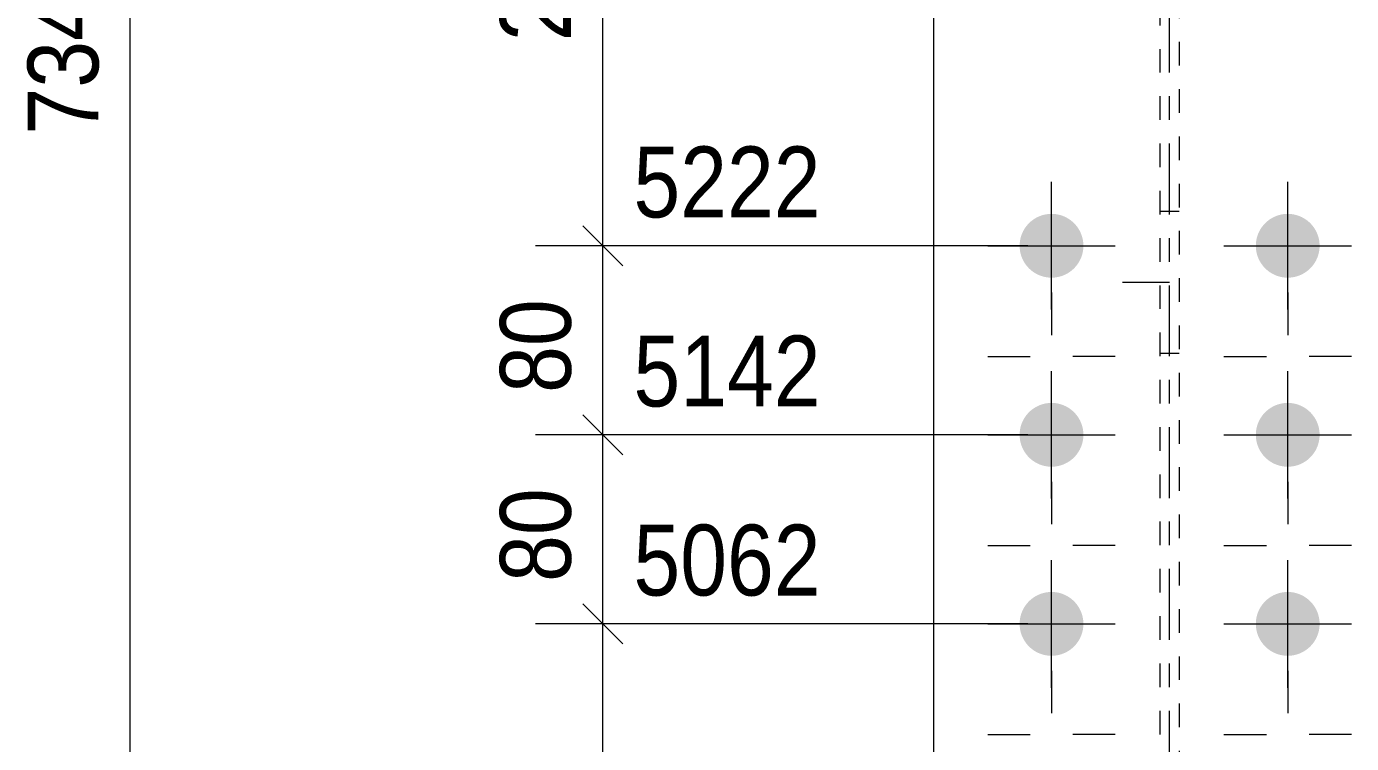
# Model space of a CAD drawing. Header units: millimetres. Extents: x 2 to 579, y 1 to 405.
# Drawn here: x 68.1 to 124.2, y 309.9 to 340.2 of the extents above; entities that cross this region are included whole.
import ezdxf

# ---------------------------------------------------------------- set-up
doc = ezdxf.new("R2010")
doc.units = ezdxf.units.MM
for name, pattern in [('XKITLINE00', [0]), ('XKITLINE01', [4, 1, -1, 1, -1]), ('XKITLINE02', [4, 2, -2]), ('XKITLINE03', [6, 3, -1, 1, -1])]:
    doc.linetypes.add(name, pattern=pattern)
for name, color, linetype, lineweight in [('Bolt', 3, 'Continuous', 0), ('Dimensions', 7, 'Continuous', 0), ('Part', 2, 'Continuous', 0)]:
    doc.layers.add(name, color=color, linetype=linetype, lineweight=lineweight)
doc.styles.add('ARIAL', font='ARIAL.TTF')

# ---------------------------------------------------------------- blocks, each defined once
blk = doc.blocks.new('*A13')
at = {"layer": 'Bolt', "color": 3, "linetype": 'XKITLINE02', "lineweight": 0}
for p, q in [((116.05, 332.408), (116.85, 332.408)), ((114.45, 329.408), (118.45, 329.408)), ((116.05, 326.408), (116.85, 326.408))]:
    blk.add_line(p, q, dxfattribs=at)
blk = doc.blocks.new('*A14')
at = {"layer": 'Bolt', "color": 3, "linetype": 'XKITLINE00', "lineweight": 0}
for p, q in [((111.45, 328.966), (111.45, 327.167)), ((121.45, 328.966), (121.45, 327.167)), ((108.75, 326.266), (110.548, 326.266)), ((114.15, 326.266), (112.352, 326.266)), ((118.75, 326.266), (120.548, 326.266)), ((124.15, 326.266), (122.352, 326.266)), ((111.45, 323.566), (111.45, 325.364)), ((121.45, 323.566), (121.45, 325.364)), ((111.45, 320.966), (111.45, 319.167)), ((121.45, 320.966), (121.45, 319.167)), ((108.75, 318.266), (110.548, 318.266)), ((114.15, 318.266), (112.352, 318.266)), ((118.75, 318.266), (120.548, 318.266)), ((124.15, 318.266), (122.352, 318.266)), ((111.45, 315.566), (111.45, 317.364)), ((121.45, 315.566), (121.45, 317.364)), ((111.45, 312.966), (111.45, 311.167)), ((121.45, 312.966), (121.45, 311.167)), ((108.75, 310.266), (110.548, 310.266)), ((114.15, 310.266), (112.352, 310.266)), ((118.75, 310.266), (120.548, 310.266)), ((124.15, 310.266), (122.352, 310.266))]:
    blk.add_line(p, q, dxfattribs=at)
blk = doc.blocks.new('*A15')
at = {"layer": 'Bolt'}
for points in [[(110.1, 330.982), (110.102, 331.015), (110.104, 331.048), (110.107, 331.081), (110.11, 331.114), (110.115, 331.147), (110.12, 331.18), (110.126, 331.212), (110.133, 331.245), (110.14, 331.277), (110.149, 331.309), (110.158, 331.341), (110.168, 331.372), (110.179, 331.404), (110.19, 331.435), (110.203, 331.465), (110.216, 331.496), (110.23, 331.526), (110.244, 331.556), (110.259, 331.585), (110.275, 331.614), (110.292, 331.643), (110.309, 331.671), (110.328, 331.699), (110.346, 331.726), (110.366, 331.753), (110.386, 331.779), (110.406, 331.805), (110.428, 331.831), (110.45, 331.855), (110.472, 331.88), (110.495, 331.903), (110.519, 331.927), (110.543, 331.949), (110.568, 331.971), (110.594, 331.992), (110.619, 332.013), (110.646, 332.033), (110.673, 332.053), (110.7, 332.071), (110.728, 332.089), (110.756, 332.107), (110.785, 332.123), (110.814, 332.139), (110.843, 332.155), (110.873, 332.169), (110.903, 332.183), (110.933, 332.196), (110.964, 332.208), (110.995, 332.22), (111.027, 332.231), (111.058, 332.241), (111.09, 332.25), (111.122, 332.258), (111.154, 332.266), (111.187, 332.273), (111.219, 332.279), (111.252, 332.284), (111.285, 332.289), (111.318, 332.292), (111.351, 332.295), (111.384, 332.297), (111.417, 332.298), (111.45, 332.299), (111.483, 332.298), (111.516, 332.297), (111.549, 332.295), (111.582, 332.292), (111.615, 332.289), (111.648, 332.284), (111.681, 332.279), (111.713, 332.273), (111.746, 332.266), (111.778, 332.258), (111.81, 332.25), (111.842, 332.241), (111.873, 332.231), (111.905, 332.22), (111.936, 332.208), (111.967, 332.196), (111.997, 332.183), (112.027, 332.169), (112.057, 332.155), (112.086, 332.139), (112.115, 332.123), (112.144, 332.107), (112.172, 332.089), (112.2, 332.071), (112.227, 332.053), (112.254, 332.033), (112.281, 332.013), (112.306, 331.992), (112.332, 331.971), (112.357, 331.949), (112.381, 331.927), (112.405, 331.903), (112.428, 331.88), (112.45, 331.855), (112.472, 331.831), (112.494, 331.805), (112.514, 331.779), (112.534, 331.753), (112.554, 331.726), (112.572, 331.699), (112.591, 331.671), (112.608, 331.643), (112.625, 331.614), (112.641, 331.585), (112.656, 331.556), (112.67, 331.526), (112.684, 331.496), (112.697, 331.465), (112.71, 331.435), (112.721, 331.404), (112.732, 331.372), (112.742, 331.341), (112.751, 331.309), (112.76, 331.277), (112.767, 331.245), (112.774, 331.212), (112.78, 331.18), (112.785, 331.147), (112.79, 331.114), (112.793, 331.081), (112.796, 331.048), (112.798, 331.015), (112.8, 330.982), (112.8, 330.949), (112.8, 330.916), (112.798, 330.883), (112.796, 330.85), (112.793, 330.817), (112.79, 330.784), (112.785, 330.751), (112.78, 330.718), (112.774, 330.685), (112.767, 330.653), (112.76, 330.621), (112.751, 330.589), (112.742, 330.557), (112.732, 330.525), (112.721, 330.494), (112.71, 330.463), (112.697, 330.432), (112.684, 330.402), (112.67, 330.372), (112.656, 330.342), (112.641, 330.312), (112.625, 330.283), (112.608, 330.255), (112.591, 330.227), (112.572, 330.199), (112.554, 330.171), (112.534, 330.145), (112.514, 330.118), (112.494, 330.092), (112.472, 330.067), (112.45, 330.042), (112.428, 330.018), (112.405, 329.994), (112.381, 329.971), (112.357, 329.949), (112.332, 329.927), (112.306, 329.905), (112.281, 329.885), (112.254, 329.864), (112.227, 329.845), (112.2, 329.826), (112.172, 329.808), (112.144, 329.791), (112.115, 329.774), (112.086, 329.758), (112.057, 329.743), (112.027, 329.728), (111.997, 329.715), (111.967, 329.702), (111.936, 329.689), (111.905, 329.678), (111.873, 329.667), (111.842, 329.657), (111.81, 329.648), (111.778, 329.639), (111.746, 329.632), (111.713, 329.625), (111.681, 329.619), (111.648, 329.613), (111.615, 329.609), (111.582, 329.605), (111.549, 329.602), (111.516, 329.6), (111.483, 329.599), (111.45, 329.599), (111.417, 329.599), (111.384, 329.6), (111.351, 329.602), (111.318, 329.605), (111.285, 329.609), (111.252, 329.613), (111.219, 329.619), (111.187, 329.625), (111.154, 329.632), (111.122, 329.639), (111.09, 329.648), (111.058, 329.657), (111.027, 329.667), (110.995, 329.678), (110.964, 329.689), (110.933, 329.702), (110.903, 329.715), (110.873, 329.728), (110.843, 329.743), (110.814, 329.758), (110.785, 329.774), (110.756, 329.791), (110.728, 329.808), (110.7, 329.826), (110.673, 329.845), (110.646, 329.864), (110.619, 329.885), (110.594, 329.905), (110.568, 329.927), (110.543, 329.949), (110.519, 329.971), (110.495, 329.994), (110.472, 330.018), (110.45, 330.042), (110.428, 330.067), (110.406, 330.092), (110.386, 330.118), (110.366, 330.145), (110.346, 330.171), (110.328, 330.199), (110.309, 330.227), (110.292, 330.255), (110.275, 330.283), (110.259, 330.312), (110.244, 330.342), (110.23, 330.372), (110.216, 330.402), (110.203, 330.432), (110.19, 330.463), (110.179, 330.494), (110.168, 330.525), (110.158, 330.557), (110.149, 330.589), (110.14, 330.621), (110.133, 330.653), (110.126, 330.685), (110.12, 330.718), (110.115, 330.751), (110.11, 330.784), (110.107, 330.817), (110.104, 330.85), (110.102, 330.883), (110.1, 330.916), (110.1, 330.949)], [(120.1, 330.982), (120.102, 331.015), (120.104, 331.048), (120.107, 331.081), (120.11, 331.114), (120.115, 331.147), (120.12, 331.18), (120.126, 331.212), (120.133, 331.245), (120.14, 331.277), (120.149, 331.309), (120.158, 331.341), (120.168, 331.372), (120.179, 331.404), (120.19, 331.435), (120.203, 331.465), (120.216, 331.496), (120.23, 331.526), (120.244, 331.556), (120.259, 331.585), (120.275, 331.614), (120.292, 331.643), (120.309, 331.671), (120.328, 331.699), (120.346, 331.726), (120.366, 331.753), (120.386, 331.779), (120.406, 331.805), (120.428, 331.831), (120.45, 331.855), (120.472, 331.88), (120.495, 331.903), (120.519, 331.927), (120.543, 331.949), (120.568, 331.971), (120.594, 331.992), (120.619, 332.013), (120.646, 332.033), (120.673, 332.053), (120.7, 332.071), (120.728, 332.089), (120.756, 332.107), (120.785, 332.123), (120.814, 332.139), (120.843, 332.155), (120.873, 332.169), (120.903, 332.183), (120.933, 332.196), (120.964, 332.208), (120.995, 332.22), (121.027, 332.231), (121.058, 332.241), (121.09, 332.25), (121.122, 332.258), (121.154, 332.266), (121.187, 332.273), (121.219, 332.279), (121.252, 332.284), (121.285, 332.289), (121.318, 332.292), (121.351, 332.295), (121.384, 332.297), (121.417, 332.298), (121.45, 332.299), (121.483, 332.298), (121.516, 332.297), (121.549, 332.295), (121.582, 332.292), (121.615, 332.289), (121.648, 332.284), (121.681, 332.279), (121.713, 332.273), (121.746, 332.266), (121.778, 332.258), (121.81, 332.25), (121.842, 332.241), (121.873, 332.231), (121.905, 332.22), (121.936, 332.208), (121.967, 332.196), (121.997, 332.183), (122.027, 332.169), (122.057, 332.155), (122.086, 332.139), (122.115, 332.123), (122.144, 332.107), (122.172, 332.089), (122.2, 332.071), (122.227, 332.053), (122.254, 332.033), (122.281, 332.013), (122.306, 331.992), (122.332, 331.971), (122.357, 331.949), (122.381, 331.927), (122.405, 331.903), (122.428, 331.88), (122.45, 331.855), (122.472, 331.831), (122.494, 331.805), (122.514, 331.779), (122.534, 331.753), (122.554, 331.726), (122.572, 331.699), (122.591, 331.671), (122.608, 331.643), (122.625, 331.614), (122.641, 331.585), (122.656, 331.556), (122.67, 331.526), (122.684, 331.496), (122.697, 331.465), (122.71, 331.435), (122.721, 331.404), (122.732, 331.372), (122.742, 331.341), (122.751, 331.309), (122.76, 331.277), (122.767, 331.245), (122.774, 331.212), (122.78, 331.18), (122.785, 331.147), (122.79, 331.114), (122.793, 331.081), (122.796, 331.048), (122.798, 331.015), (122.8, 330.982), (122.8, 330.949), (122.8, 330.916), (122.798, 330.883), (122.796, 330.85), (122.793, 330.817), (122.79, 330.784), (122.785, 330.751), (122.78, 330.718), (122.774, 330.685), (122.767, 330.653), (122.76, 330.621), (122.751, 330.589), (122.742, 330.557), (122.732, 330.525), (122.721, 330.494), (122.71, 330.463), (122.697, 330.432), (122.684, 330.402), (122.67, 330.372), (122.656, 330.342), (122.641, 330.312), (122.625, 330.283), (122.608, 330.255), (122.591, 330.227), (122.572, 330.199), (122.554, 330.171), (122.534, 330.145), (122.514, 330.118), (122.494, 330.092), (122.472, 330.067), (122.45, 330.042), (122.428, 330.018), (122.405, 329.994), (122.381, 329.971), (122.357, 329.949), (122.332, 329.927), (122.306, 329.905), (122.281, 329.885), (122.254, 329.864), (122.227, 329.845), (122.2, 329.826), (122.172, 329.808), (122.144, 329.791), (122.115, 329.774), (122.086, 329.758), (122.057, 329.743), (122.027, 329.728), (121.997, 329.715), (121.967, 329.702), (121.936, 329.689), (121.905, 329.678), (121.873, 329.667), (121.842, 329.657), (121.81, 329.648), (121.778, 329.639), (121.746, 329.632), (121.713, 329.625), (121.681, 329.619), (121.648, 329.613), (121.615, 329.609), (121.582, 329.605), (121.549, 329.602), (121.516, 329.6), (121.483, 329.599), (121.45, 329.599), (121.417, 329.599), (121.384, 329.6), (121.351, 329.602), (121.318, 329.605), (121.285, 329.609), (121.252, 329.613), (121.219, 329.619), (121.187, 329.625), (121.154, 329.632), (121.122, 329.639), (121.09, 329.648), (121.058, 329.657), (121.027, 329.667), (120.995, 329.678), (120.964, 329.689), (120.933, 329.702), (120.903, 329.715), (120.873, 329.728), (120.843, 329.743), (120.814, 329.758), (120.785, 329.774), (120.756, 329.791), (120.728, 329.808), (120.7, 329.826), (120.673, 329.845), (120.646, 329.864), (120.619, 329.885), (120.594, 329.905), (120.568, 329.927), (120.543, 329.949), (120.519, 329.971), (120.495, 329.994), (120.472, 330.018), (120.45, 330.042), (120.428, 330.067), (120.406, 330.092), (120.386, 330.118), (120.366, 330.145), (120.346, 330.171), (120.328, 330.199), (120.309, 330.227), (120.292, 330.255), (120.275, 330.283), (120.259, 330.312), (120.244, 330.342), (120.23, 330.372), (120.216, 330.402), (120.203, 330.432), (120.19, 330.463), (120.179, 330.494), (120.168, 330.525), (120.158, 330.557), (120.149, 330.589), (120.14, 330.621), (120.133, 330.653), (120.126, 330.685), (120.12, 330.718), (120.115, 330.751), (120.11, 330.784), (120.107, 330.817), (120.104, 330.85), (120.102, 330.883), (120.1, 330.916), (120.1, 330.949)], [(110.1, 322.982), (110.102, 323.015), (110.104, 323.048), (110.107, 323.081), (110.11, 323.114), (110.115, 323.147), (110.12, 323.18), (110.126, 323.212), (110.133, 323.245), (110.14, 323.277), (110.149, 323.309), (110.158, 323.341), (110.168, 323.372), (110.179, 323.404), (110.19, 323.435), (110.203, 323.465), (110.216, 323.496), (110.23, 323.526), (110.244, 323.556), (110.259, 323.585), (110.275, 323.614), (110.292, 323.643), (110.309, 323.671), (110.328, 323.699), (110.346, 323.726), (110.366, 323.753), (110.386, 323.779), (110.406, 323.805), (110.428, 323.831), (110.45, 323.855), (110.472, 323.88), (110.495, 323.903), (110.519, 323.927), (110.543, 323.949), (110.568, 323.971), (110.594, 323.992), (110.619, 324.013), (110.646, 324.033), (110.673, 324.053), (110.7, 324.071), (110.728, 324.089), (110.756, 324.107), (110.785, 324.123), (110.814, 324.139), (110.843, 324.155), (110.873, 324.169), (110.903, 324.183), (110.933, 324.196), (110.964, 324.208), (110.995, 324.22), (111.027, 324.231), (111.058, 324.241), (111.09, 324.25), (111.122, 324.258), (111.154, 324.266), (111.187, 324.273), (111.219, 324.279), (111.252, 324.284), (111.285, 324.289), (111.318, 324.292), (111.351, 324.295), (111.384, 324.297), (111.417, 324.298), (111.45, 324.299), (111.483, 324.298), (111.516, 324.297), (111.549, 324.295), (111.582, 324.292), (111.615, 324.289), (111.648, 324.284), (111.681, 324.279), (111.713, 324.273), (111.746, 324.266), (111.778, 324.258), (111.81, 324.25), (111.842, 324.241), (111.873, 324.231), (111.905, 324.22), (111.936, 324.208), (111.967, 324.196), (111.997, 324.183), (112.027, 324.169), (112.057, 324.155), (112.086, 324.139), (112.115, 324.123), (112.144, 324.107), (112.172, 324.089), (112.2, 324.071), (112.227, 324.053), (112.254, 324.033), (112.281, 324.013), (112.306, 323.992), (112.332, 323.971), (112.357, 323.949), (112.381, 323.927), (112.405, 323.903), (112.428, 323.88), (112.45, 323.855), (112.472, 323.831), (112.494, 323.805), (112.514, 323.779), (112.534, 323.753), (112.554, 323.726), (112.572, 323.699), (112.591, 323.671), (112.608, 323.643), (112.625, 323.614), (112.641, 323.585), (112.656, 323.556), (112.67, 323.526), (112.684, 323.496), (112.697, 323.465), (112.71, 323.435), (112.721, 323.404), (112.732, 323.372), (112.742, 323.341), (112.751, 323.309), (112.76, 323.277), (112.767, 323.245), (112.774, 323.212), (112.78, 323.18), (112.785, 323.147), (112.79, 323.114), (112.793, 323.081), (112.796, 323.048), (112.798, 323.015), (112.8, 322.982), (112.8, 322.949), (112.8, 322.916), (112.798, 322.883), (112.796, 322.85), (112.793, 322.817), (112.79, 322.784), (112.785, 322.751), (112.78, 322.718), (112.774, 322.685), (112.767, 322.653), (112.76, 322.621), (112.751, 322.589), (112.742, 322.557), (112.732, 322.525), (112.721, 322.494), (112.71, 322.463), (112.697, 322.432), (112.684, 322.402), (112.67, 322.372), (112.656, 322.342), (112.641, 322.312), (112.625, 322.283), (112.608, 322.255), (112.591, 322.227), (112.572, 322.199), (112.554, 322.171), (112.534, 322.145), (112.514, 322.118), (112.494, 322.092), (112.472, 322.067), (112.45, 322.042), (112.428, 322.018), (112.405, 321.994), (112.381, 321.971), (112.357, 321.949), (112.332, 321.927), (112.306, 321.905), (112.281, 321.885), (112.254, 321.864), (112.227, 321.845), (112.2, 321.826), (112.172, 321.808), (112.144, 321.791), (112.115, 321.774), (112.086, 321.758), (112.057, 321.743), (112.027, 321.728), (111.997, 321.715), (111.967, 321.702), (111.936, 321.689), (111.905, 321.678), (111.873, 321.667), (111.842, 321.657), (111.81, 321.648), (111.778, 321.639), (111.746, 321.632), (111.713, 321.625), (111.681, 321.619), (111.648, 321.613), (111.615, 321.609), (111.582, 321.605), (111.549, 321.602), (111.516, 321.6), (111.483, 321.599), (111.45, 321.599), (111.417, 321.599), (111.384, 321.6), (111.351, 321.602), (111.318, 321.605), (111.285, 321.609), (111.252, 321.613), (111.219, 321.619), (111.187, 321.625), (111.154, 321.632), (111.122, 321.639), (111.09, 321.648), (111.058, 321.657), (111.027, 321.667), (110.995, 321.678), (110.964, 321.689), (110.933, 321.702), (110.903, 321.715), (110.873, 321.728), (110.843, 321.743), (110.814, 321.758), (110.785, 321.774), (110.756, 321.791), (110.728, 321.808), (110.7, 321.826), (110.673, 321.845), (110.646, 321.864), (110.619, 321.885), (110.594, 321.905), (110.568, 321.927), (110.543, 321.949), (110.519, 321.971), (110.495, 321.994), (110.472, 322.018), (110.45, 322.042), (110.428, 322.067), (110.406, 322.092), (110.386, 322.118), (110.366, 322.145), (110.346, 322.171), (110.328, 322.199), (110.309, 322.227), (110.292, 322.255), (110.275, 322.283), (110.259, 322.312), (110.244, 322.342), (110.23, 322.372), (110.216, 322.402), (110.203, 322.432), (110.19, 322.463), (110.179, 322.494), (110.168, 322.525), (110.158, 322.557), (110.149, 322.589), (110.14, 322.621), (110.133, 322.653), (110.126, 322.685), (110.12, 322.718), (110.115, 322.751), (110.11, 322.784), (110.107, 322.817), (110.104, 322.85), (110.102, 322.883), (110.1, 322.916), (110.1, 322.949)], [(120.1, 322.982), (120.102, 323.015), (120.104, 323.048), (120.107, 323.081), (120.11, 323.114), (120.115, 323.147), (120.12, 323.18), (120.126, 323.212), (120.133, 323.245), (120.14, 323.277), (120.149, 323.309), (120.158, 323.341), (120.168, 323.372), (120.179, 323.404), (120.19, 323.435), (120.203, 323.465), (120.216, 323.496), (120.23, 323.526), (120.244, 323.556), (120.259, 323.585), (120.275, 323.614), (120.292, 323.643), (120.309, 323.671), (120.328, 323.699), (120.346, 323.726), (120.366, 323.753), (120.386, 323.779), (120.406, 323.805), (120.428, 323.831), (120.45, 323.855), (120.472, 323.88), (120.495, 323.903), (120.519, 323.927), (120.543, 323.949), (120.568, 323.971), (120.594, 323.992), (120.619, 324.013), (120.646, 324.033), (120.673, 324.053), (120.7, 324.071), (120.728, 324.089), (120.756, 324.107), (120.785, 324.123), (120.814, 324.139), (120.843, 324.155), (120.873, 324.169), (120.903, 324.183), (120.933, 324.196), (120.964, 324.208), (120.995, 324.22), (121.027, 324.231), (121.058, 324.241), (121.09, 324.25), (121.122, 324.258), (121.154, 324.266), (121.187, 324.273), (121.219, 324.279), (121.252, 324.284), (121.285, 324.289), (121.318, 324.292), (121.351, 324.295), (121.384, 324.297), (121.417, 324.298), (121.45, 324.299), (121.483, 324.298), (121.516, 324.297), (121.549, 324.295), (121.582, 324.292), (121.615, 324.289), (121.648, 324.284), (121.681, 324.279), (121.713, 324.273), (121.746, 324.266), (121.778, 324.258), (121.81, 324.25), (121.842, 324.241), (121.873, 324.231), (121.905, 324.22), (121.936, 324.208), (121.967, 324.196), (121.997, 324.183), (122.027, 324.169), (122.057, 324.155), (122.086, 324.139), (122.115, 324.123), (122.144, 324.107), (122.172, 324.089), (122.2, 324.071), (122.227, 324.053), (122.254, 324.033), (122.281, 324.013), (122.306, 323.992), (122.332, 323.971), (122.357, 323.949), (122.381, 323.927), (122.405, 323.903), (122.428, 323.88), (122.45, 323.855), (122.472, 323.831), (122.494, 323.805), (122.514, 323.779), (122.534, 323.753), (122.554, 323.726), (122.572, 323.699), (122.591, 323.671), (122.608, 323.643), (122.625, 323.614), (122.641, 323.585), (122.656, 323.556), (122.67, 323.526), (122.684, 323.496), (122.697, 323.465), (122.71, 323.435), (122.721, 323.404), (122.732, 323.372), (122.742, 323.341), (122.751, 323.309), (122.76, 323.277), (122.767, 323.245), (122.774, 323.212), (122.78, 323.18), (122.785, 323.147), (122.79, 323.114), (122.793, 323.081), (122.796, 323.048), (122.798, 323.015), (122.8, 322.982), (122.8, 322.949), (122.8, 322.916), (122.798, 322.883), (122.796, 322.85), (122.793, 322.817), (122.79, 322.784), (122.785, 322.751), (122.78, 322.718), (122.774, 322.685), (122.767, 322.653), (122.76, 322.621), (122.751, 322.589), (122.742, 322.557), (122.732, 322.525), (122.721, 322.494), (122.71, 322.463), (122.697, 322.432), (122.684, 322.402), (122.67, 322.372), (122.656, 322.342), (122.641, 322.312), (122.625, 322.283), (122.608, 322.255), (122.591, 322.227), (122.572, 322.199), (122.554, 322.171), (122.534, 322.145), (122.514, 322.118), (122.494, 322.092), (122.472, 322.067), (122.45, 322.042), (122.428, 322.018), (122.405, 321.994), (122.381, 321.971), (122.357, 321.949), (122.332, 321.927), (122.306, 321.905), (122.281, 321.885), (122.254, 321.864), (122.227, 321.845), (122.2, 321.826), (122.172, 321.808), (122.144, 321.791), (122.115, 321.774), (122.086, 321.758), (122.057, 321.743), (122.027, 321.728), (121.997, 321.715), (121.967, 321.702), (121.936, 321.689), (121.905, 321.678), (121.873, 321.667), (121.842, 321.657), (121.81, 321.648), (121.778, 321.639), (121.746, 321.632), (121.713, 321.625), (121.681, 321.619), (121.648, 321.613), (121.615, 321.609), (121.582, 321.605), (121.549, 321.602), (121.516, 321.6), (121.483, 321.599), (121.45, 321.599), (121.417, 321.599), (121.384, 321.6), (121.351, 321.602), (121.318, 321.605), (121.285, 321.609), (121.252, 321.613), (121.219, 321.619), (121.187, 321.625), (121.154, 321.632), (121.122, 321.639), (121.09, 321.648), (121.058, 321.657), (121.027, 321.667), (120.995, 321.678), (120.964, 321.689), (120.933, 321.702), (120.903, 321.715), (120.873, 321.728), (120.843, 321.743), (120.814, 321.758), (120.785, 321.774), (120.756, 321.791), (120.728, 321.808), (120.7, 321.826), (120.673, 321.845), (120.646, 321.864), (120.619, 321.885), (120.594, 321.905), (120.568, 321.927), (120.543, 321.949), (120.519, 321.971), (120.495, 321.994), (120.472, 322.018), (120.45, 322.042), (120.428, 322.067), (120.406, 322.092), (120.386, 322.118), (120.366, 322.145), (120.346, 322.171), (120.328, 322.199), (120.309, 322.227), (120.292, 322.255), (120.275, 322.283), (120.259, 322.312), (120.244, 322.342), (120.23, 322.372), (120.216, 322.402), (120.203, 322.432), (120.19, 322.463), (120.179, 322.494), (120.168, 322.525), (120.158, 322.557), (120.149, 322.589), (120.14, 322.621), (120.133, 322.653), (120.126, 322.685), (120.12, 322.718), (120.115, 322.751), (120.11, 322.784), (120.107, 322.817), (120.104, 322.85), (120.102, 322.883), (120.1, 322.916), (120.1, 322.949)], [(110.1, 314.982), (110.102, 315.015), (110.104, 315.048), (110.107, 315.081), (110.11, 315.114), (110.115, 315.147), (110.12, 315.18), (110.126, 315.212), (110.133, 315.245), (110.14, 315.277), (110.149, 315.309), (110.158, 315.341), (110.168, 315.372), (110.179, 315.404), (110.19, 315.435), (110.203, 315.465), (110.216, 315.496), (110.23, 315.526), (110.244, 315.556), (110.259, 315.585), (110.275, 315.614), (110.292, 315.643), (110.309, 315.671), (110.328, 315.699), (110.346, 315.726), (110.366, 315.753), (110.386, 315.779), (110.406, 315.805), (110.428, 315.831), (110.45, 315.855), (110.472, 315.88), (110.495, 315.903), (110.519, 315.927), (110.543, 315.949), (110.568, 315.971), (110.594, 315.992), (110.619, 316.013), (110.646, 316.033), (110.673, 316.053), (110.7, 316.071), (110.728, 316.089), (110.756, 316.107), (110.785, 316.123), (110.814, 316.139), (110.843, 316.155), (110.873, 316.169), (110.903, 316.183), (110.933, 316.196), (110.964, 316.208), (110.995, 316.22), (111.027, 316.231), (111.058, 316.241), (111.09, 316.25), (111.122, 316.258), (111.154, 316.266), (111.187, 316.273), (111.219, 316.279), (111.252, 316.284), (111.285, 316.289), (111.318, 316.292), (111.351, 316.295), (111.384, 316.297), (111.417, 316.298), (111.45, 316.299), (111.483, 316.298), (111.516, 316.297), (111.549, 316.295), (111.582, 316.292), (111.615, 316.289), (111.648, 316.284), (111.681, 316.279), (111.713, 316.273), (111.746, 316.266), (111.778, 316.258), (111.81, 316.25), (111.842, 316.241), (111.873, 316.231), (111.905, 316.22), (111.936, 316.208), (111.967, 316.196), (111.997, 316.183), (112.027, 316.169), (112.057, 316.155), (112.086, 316.139), (112.115, 316.123), (112.144, 316.107), (112.172, 316.089), (112.2, 316.071), (112.227, 316.053), (112.254, 316.033), (112.281, 316.013), (112.306, 315.992), (112.332, 315.971), (112.357, 315.949), (112.381, 315.927), (112.405, 315.903), (112.428, 315.88), (112.45, 315.855), (112.472, 315.831), (112.494, 315.805), (112.514, 315.779), (112.534, 315.753), (112.554, 315.726), (112.572, 315.699), (112.591, 315.671), (112.608, 315.643), (112.625, 315.614), (112.641, 315.585), (112.656, 315.556), (112.67, 315.526), (112.684, 315.496), (112.697, 315.465), (112.71, 315.435), (112.721, 315.404), (112.732, 315.372), (112.742, 315.341), (112.751, 315.309), (112.76, 315.277), (112.767, 315.245), (112.774, 315.212), (112.78, 315.18), (112.785, 315.147), (112.79, 315.114), (112.793, 315.081), (112.796, 315.048), (112.798, 315.015), (112.8, 314.982), (112.8, 314.949), (112.8, 314.916), (112.798, 314.883), (112.796, 314.85), (112.793, 314.817), (112.79, 314.784), (112.785, 314.751), (112.78, 314.718), (112.774, 314.685), (112.767, 314.653), (112.76, 314.621), (112.751, 314.589), (112.742, 314.557), (112.732, 314.525), (112.721, 314.494), (112.71, 314.463), (112.697, 314.432), (112.684, 314.402), (112.67, 314.372), (112.656, 314.342), (112.641, 314.312), (112.625, 314.283), (112.608, 314.255), (112.591, 314.227), (112.572, 314.199), (112.554, 314.171), (112.534, 314.145), (112.514, 314.118), (112.494, 314.092), (112.472, 314.067), (112.45, 314.042), (112.428, 314.018), (112.405, 313.994), (112.381, 313.971), (112.357, 313.949), (112.332, 313.927), (112.306, 313.905), (112.281, 313.885), (112.254, 313.864), (112.227, 313.845), (112.2, 313.826), (112.172, 313.808), (112.144, 313.791), (112.115, 313.774), (112.086, 313.758), (112.057, 313.743), (112.027, 313.728), (111.997, 313.715), (111.967, 313.702), (111.936, 313.689), (111.905, 313.678), (111.873, 313.667), (111.842, 313.657), (111.81, 313.648), (111.778, 313.639), (111.746, 313.632), (111.713, 313.625), (111.681, 313.619), (111.648, 313.613), (111.615, 313.609), (111.582, 313.605), (111.549, 313.602), (111.516, 313.6), (111.483, 313.599), (111.45, 313.599), (111.417, 313.599), (111.384, 313.6), (111.351, 313.602), (111.318, 313.605), (111.285, 313.609), (111.252, 313.613), (111.219, 313.619), (111.187, 313.625), (111.154, 313.632), (111.122, 313.639), (111.09, 313.648), (111.058, 313.657), (111.027, 313.667), (110.995, 313.678), (110.964, 313.689), (110.933, 313.702), (110.903, 313.715), (110.873, 313.728), (110.843, 313.743), (110.814, 313.758), (110.785, 313.774), (110.756, 313.791), (110.728, 313.808), (110.7, 313.826), (110.673, 313.845), (110.646, 313.864), (110.619, 313.885), (110.594, 313.905), (110.568, 313.927), (110.543, 313.949), (110.519, 313.971), (110.495, 313.994), (110.472, 314.018), (110.45, 314.042), (110.428, 314.067), (110.406, 314.092), (110.386, 314.118), (110.366, 314.145), (110.346, 314.171), (110.328, 314.199), (110.309, 314.227), (110.292, 314.255), (110.275, 314.283), (110.259, 314.312), (110.244, 314.342), (110.23, 314.372), (110.216, 314.402), (110.203, 314.432), (110.19, 314.463), (110.179, 314.494), (110.168, 314.525), (110.158, 314.557), (110.149, 314.589), (110.14, 314.621), (110.133, 314.653), (110.126, 314.685), (110.12, 314.718), (110.115, 314.751), (110.11, 314.784), (110.107, 314.817), (110.104, 314.85), (110.102, 314.883), (110.1, 314.916), (110.1, 314.949)], [(120.1, 314.982), (120.102, 315.015), (120.104, 315.048), (120.107, 315.081), (120.11, 315.114), (120.115, 315.147), (120.12, 315.18), (120.126, 315.212), (120.133, 315.245), (120.14, 315.277), (120.149, 315.309), (120.158, 315.341), (120.168, 315.372), (120.179, 315.404), (120.19, 315.435), (120.203, 315.465), (120.216, 315.496), (120.23, 315.526), (120.244, 315.556), (120.259, 315.585), (120.275, 315.614), (120.292, 315.643), (120.309, 315.671), (120.328, 315.699), (120.346, 315.726), (120.366, 315.753), (120.386, 315.779), (120.406, 315.805), (120.428, 315.831), (120.45, 315.855), (120.472, 315.88), (120.495, 315.903), (120.519, 315.927), (120.543, 315.949), (120.568, 315.971), (120.594, 315.992), (120.619, 316.013), (120.646, 316.033), (120.673, 316.053), (120.7, 316.071), (120.728, 316.089), (120.756, 316.107), (120.785, 316.123), (120.814, 316.139), (120.843, 316.155), (120.873, 316.169), (120.903, 316.183), (120.933, 316.196), (120.964, 316.208), (120.995, 316.22), (121.027, 316.231), (121.058, 316.241), (121.09, 316.25), (121.122, 316.258), (121.154, 316.266), (121.187, 316.273), (121.219, 316.279), (121.252, 316.284), (121.285, 316.289), (121.318, 316.292), (121.351, 316.295), (121.384, 316.297), (121.417, 316.298), (121.45, 316.299), (121.483, 316.298), (121.516, 316.297), (121.549, 316.295), (121.582, 316.292), (121.615, 316.289), (121.648, 316.284), (121.681, 316.279), (121.713, 316.273), (121.746, 316.266), (121.778, 316.258), (121.81, 316.25), (121.842, 316.241), (121.873, 316.231), (121.905, 316.22), (121.936, 316.208), (121.967, 316.196), (121.997, 316.183), (122.027, 316.169), (122.057, 316.155), (122.086, 316.139), (122.115, 316.123), (122.144, 316.107), (122.172, 316.089), (122.2, 316.071), (122.227, 316.053), (122.254, 316.033), (122.281, 316.013), (122.306, 315.992), (122.332, 315.971), (122.357, 315.949), (122.381, 315.927), (122.405, 315.903), (122.428, 315.88), (122.45, 315.855), (122.472, 315.831), (122.494, 315.805), (122.514, 315.779), (122.534, 315.753), (122.554, 315.726), (122.572, 315.699), (122.591, 315.671), (122.608, 315.643), (122.625, 315.614), (122.641, 315.585), (122.656, 315.556), (122.67, 315.526), (122.684, 315.496), (122.697, 315.465), (122.71, 315.435), (122.721, 315.404), (122.732, 315.372), (122.742, 315.341), (122.751, 315.309), (122.76, 315.277), (122.767, 315.245), (122.774, 315.212), (122.78, 315.18), (122.785, 315.147), (122.79, 315.114), (122.793, 315.081), (122.796, 315.048), (122.798, 315.015), (122.8, 314.982), (122.8, 314.949), (122.8, 314.916), (122.798, 314.883), (122.796, 314.85), (122.793, 314.817), (122.79, 314.784), (122.785, 314.751), (122.78, 314.718), (122.774, 314.685), (122.767, 314.653), (122.76, 314.621), (122.751, 314.589), (122.742, 314.557), (122.732, 314.525), (122.721, 314.494), (122.71, 314.463), (122.697, 314.432), (122.684, 314.402), (122.67, 314.372), (122.656, 314.342), (122.641, 314.312), (122.625, 314.283), (122.608, 314.255), (122.591, 314.227), (122.572, 314.199), (122.554, 314.171), (122.534, 314.145), (122.514, 314.118), (122.494, 314.092), (122.472, 314.067), (122.45, 314.042), (122.428, 314.018), (122.405, 313.994), (122.381, 313.971), (122.357, 313.949), (122.332, 313.927), (122.306, 313.905), (122.281, 313.885), (122.254, 313.864), (122.227, 313.845), (122.2, 313.826), (122.172, 313.808), (122.144, 313.791), (122.115, 313.774), (122.086, 313.758), (122.057, 313.743), (122.027, 313.728), (121.997, 313.715), (121.967, 313.702), (121.936, 313.689), (121.905, 313.678), (121.873, 313.667), (121.842, 313.657), (121.81, 313.648), (121.778, 313.639), (121.746, 313.632), (121.713, 313.625), (121.681, 313.619), (121.648, 313.613), (121.615, 313.609), (121.582, 313.605), (121.549, 313.602), (121.516, 313.6), (121.483, 313.599), (121.45, 313.599), (121.417, 313.599), (121.384, 313.6), (121.351, 313.602), (121.318, 313.605), (121.285, 313.609), (121.252, 313.613), (121.219, 313.619), (121.187, 313.625), (121.154, 313.632), (121.122, 313.639), (121.09, 313.648), (121.058, 313.657), (121.027, 313.667), (120.995, 313.678), (120.964, 313.689), (120.933, 313.702), (120.903, 313.715), (120.873, 313.728), (120.843, 313.743), (120.814, 313.758), (120.785, 313.774), (120.756, 313.791), (120.728, 313.808), (120.7, 313.826), (120.673, 313.845), (120.646, 313.864), (120.619, 313.885), (120.594, 313.905), (120.568, 313.927), (120.543, 313.949), (120.519, 313.971), (120.495, 313.994), (120.472, 314.018), (120.45, 314.042), (120.428, 314.067), (120.406, 314.092), (120.386, 314.118), (120.366, 314.145), (120.346, 314.171), (120.328, 314.199), (120.309, 314.227), (120.292, 314.255), (120.275, 314.283), (120.259, 314.312), (120.244, 314.342), (120.23, 314.372), (120.216, 314.402), (120.203, 314.432), (120.19, 314.463), (120.179, 314.494), (120.168, 314.525), (120.158, 314.557), (120.149, 314.589), (120.14, 314.621), (120.133, 314.653), (120.126, 314.685), (120.12, 314.718), (120.115, 314.751), (120.11, 314.784), (120.107, 314.817), (120.104, 314.85), (120.102, 314.883), (120.1, 314.916), (120.1, 314.949)]]:
    blk.add_hatch(color=3, dxfattribs=at).paths.add_polyline_path(points, flags=17)
at = {"layer": 'Bolt', "color": 3, "linetype": 'XKITLINE00', "lineweight": 0}
for p, q in [((111.45, 328.249), (111.45, 333.649)), ((121.45, 328.249), (121.45, 333.649)), ((108.75, 330.949), (114.15, 330.949)), ((118.75, 330.949), (124.15, 330.949)), ((111.45, 320.249), (111.45, 325.649)), ((121.45, 320.249), (121.45, 325.649)), ((108.75, 322.949), (114.15, 322.949)), ((118.75, 322.949), (124.15, 322.949)), ((111.45, 312.249), (111.45, 317.649)), ((121.45, 312.249), (121.45, 317.649)), ((108.75, 314.949), (114.15, 314.949)), ((118.75, 314.949), (124.15, 314.949))]:
    blk.add_line(p, q, dxfattribs=at)
blk = doc.blocks.new('*A18')
at = {"layer": 'Part', "color": 7, "linetype": 'XKITLINE03', "lineweight": 0}
blk.add_line((116.45, 206.274), (116.45, 383.602), dxfattribs=at)
at = {"layer": 'Part', "color": 2, "linetype": 'XKITLINE00', "lineweight": 0}
blk.add_line((106.45, 375.711), (106.45, 206.274), dxfattribs=at)
at = {"layer": 'Part', "color": 7, "linetype": 'XKITLINE01', "lineweight": 0}
for p, q in [((116.05, 206.274), (116.05, 375.574)), ((116.85, 375.574), (116.85, 206.274))]:
    blk.add_line(p, q, dxfattribs=at)
blk = doc.blocks.new('*A72')
at = {"layer": 'Dimensions', "color": 7, "linetype": 'XKITLINE00', "lineweight": 0}
blk.add_line((72.45, 302.274), (72.45, 375.711), dxfattribs=at)
at = {"layer": 'Dimensions', "color": 3, "style": 'ARIAL', "width": 0.85}
blk.add_text('734', height=3, rotation=90.0002, dxfattribs=at).set_placement((71.1, 335.655))
blk = doc.blocks.new('*A73')
at = {"layer": 'Dimensions', "color": 7, "linetype": 'XKITLINE00', "lineweight": 0}
for p, q in [((91.601, 315.797), (93.299, 314.1)), ((110.45, 314.949), (89.6, 314.949)), ((92.45, 85.55), (92.45, 314.949))]:
    blk.add_line(p, q, dxfattribs=at)
at = {"layer": 'Dimensions', "color": 3}
blk.add_point((92.45, 314.949), dxfattribs=at)
at = {"layer": 'Dimensions', "color": 3, "style": 'ARIAL', "width": 0.85}
blk.add_text('5062', height=3, dxfattribs=at).set_placement((93.75, 316.149))
blk = doc.blocks.new('*A74')
at = {"layer": 'Dimensions', "color": 7, "linetype": 'XKITLINE00', "lineweight": 0}
for p, q in [((91.601, 323.797), (93.299, 322.1)), ((110.45, 322.949), (89.6, 322.949)), ((92.45, 314.949), (92.45, 322.949)), ((91.601, 315.797), (93.299, 314.1)), ((110.45, 314.949), (89.6, 314.949))]:
    blk.add_line(p, q, dxfattribs=at)
at = {"layer": 'Dimensions', "color": 3}
for p in [(92.45, 322.949), (92.45, 314.949)]:
    blk.add_point(p, dxfattribs=at)
at = {"layer": 'Dimensions', "color": 3, "style": 'ARIAL', "width": 0.85}
blk.add_text('5142', height=3, dxfattribs=at).set_placement((93.75, 324.149))
blk.add_text('80', height=3, rotation=90.0002, dxfattribs=at).set_placement((91.1, 316.724))
blk = doc.blocks.new('*A75')
at = {"layer": 'Dimensions', "color": 7, "linetype": 'XKITLINE00', "lineweight": 0}
for p, q in [((91.601, 331.797), (93.299, 330.1)), ((110.45, 330.949), (89.6, 330.949)), ((92.45, 322.949), (92.45, 330.949)), ((91.601, 323.797), (93.299, 322.1)), ((110.45, 322.949), (89.6, 322.949))]:
    blk.add_line(p, q, dxfattribs=at)
at = {"layer": 'Dimensions', "color": 3}
for p in [(92.45, 330.949), (92.45, 322.949)]:
    blk.add_point(p, dxfattribs=at)
at = {"layer": 'Dimensions', "color": 3, "style": 'ARIAL', "width": 0.85}
blk.add_text('5222', height=3, dxfattribs=at).set_placement((93.75, 332.149))
blk.add_text('80', height=3, rotation=90.0002, dxfattribs=at).set_placement((91.1, 324.724))
blk = doc.blocks.new('*A76')
at = {"layer": 'Dimensions', "color": 7, "linetype": 'XKITLINE00', "lineweight": 0}
for p, q in [((91.601, 355.797), (93.299, 354.1)), ((110.45, 354.949), (89.6, 354.949)), ((92.45, 330.949), (92.45, 354.949)), ((91.601, 331.797), (93.299, 330.1)), ((110.45, 330.949), (89.6, 330.949))]:
    blk.add_line(p, q, dxfattribs=at)
at = {"layer": 'Dimensions', "color": 3}
for p in [(92.45, 354.949), (92.45, 330.949)]:
    blk.add_point(p, dxfattribs=at)
at = {"layer": 'Dimensions', "color": 3, "style": 'ARIAL', "width": 0.85}
blk.add_text('5462', height=3, dxfattribs=at).set_placement((93.75, 356.149))
blk.add_text('240', height=3, rotation=90.0002, dxfattribs=at).set_placement((91.1, 339.611))

msp = doc.modelspace()

# ---------------------------------------------------------------- block references
at = {"lineweight": 0}
for name in ['*A72', '*A15', '*A14', '*A76', '*A75', '*A13', '*A74', '*A73']:
    msp.add_blockref(name, (0, 0), dxfattribs=at)
at = {"layer": 'Part', "lineweight": 0}
msp.add_blockref('*A18', (0, 0), dxfattribs=at)

doc.saveas('drawing.dxf')
